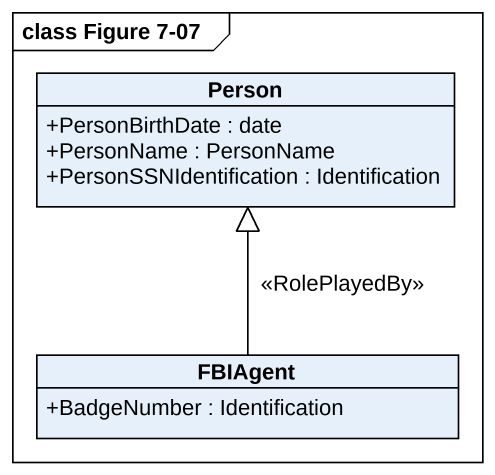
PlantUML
@startuml
mainframe class Figure 7-07
hide circle
hide empty members
skinparam classAttributeIconSize 0
class "Person" as Person_ {
  +PersonBirthDate : date
  +PersonName : PersonName
  +PersonSSNIdentification : Identification
}
class FBIAgent {
  +BadgeNumber : Identification
}
FBIAgent -up-|> Person_ : <<RolePlayedBy>>
@enduml
